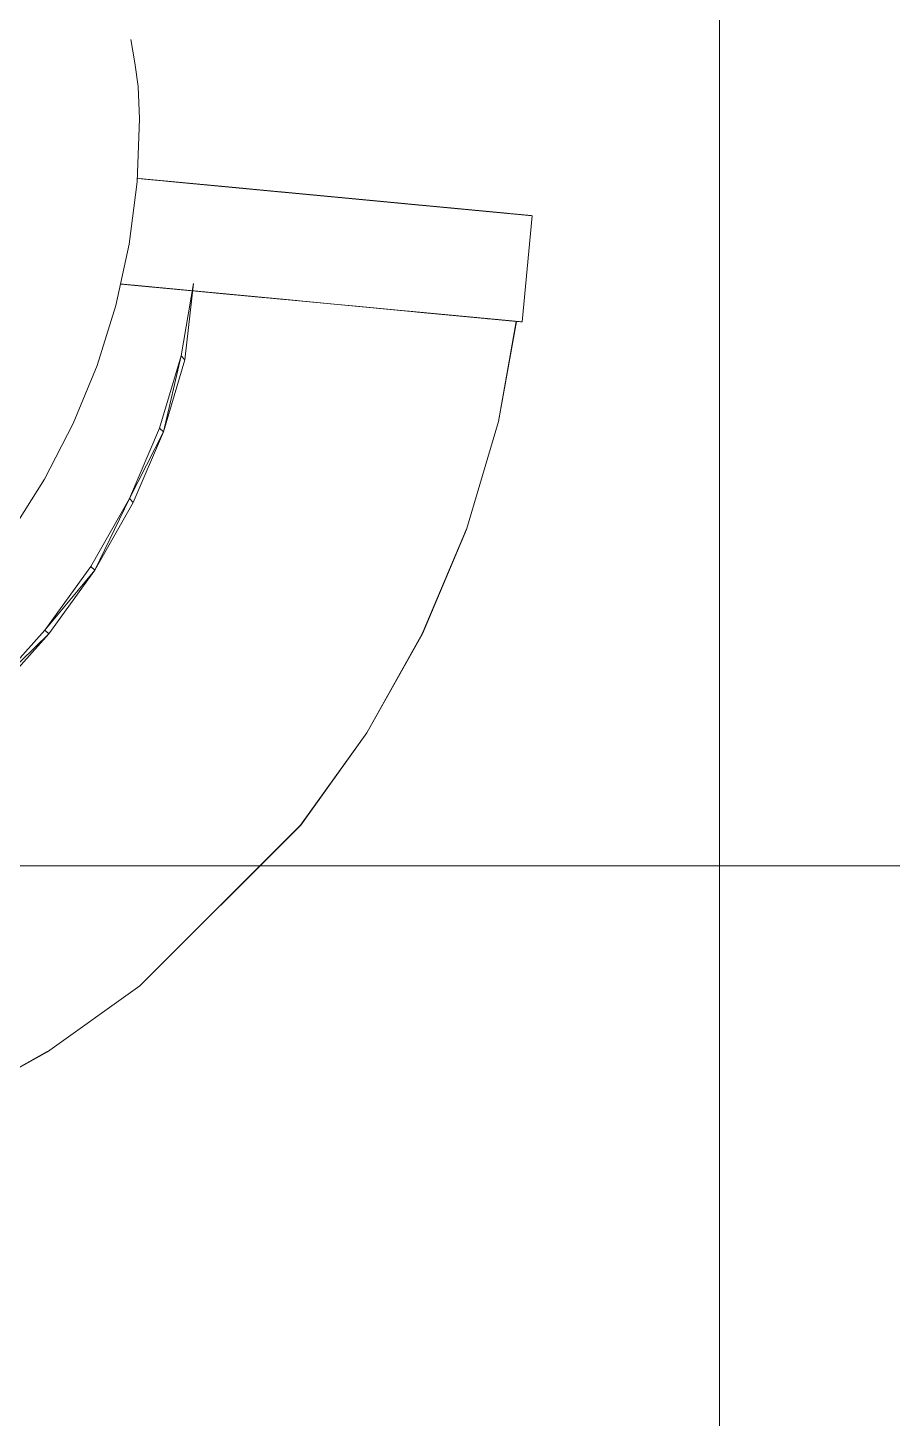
# Model space of a CAD drawing. Extents: x -566 to 72611, y -487 to 32334.
# Drawn here: x 210.74 to 219.86, y 99.31 to 113.99 of the extents above; entities that cross this region are included whole.
import ezdxf

# ---------------------------------------------------------------- set-up
doc = ezdxf.new("R2010")
doc.units = 0
doc.header["$LTSCALE"] = 0.5
doc.header["$MEASUREMENT"] = 0
doc.layers.add('floor', color=7, linetype='CONTINUOUS', lineweight=5, true_color=0xcfcfcf)
doc.layers.add('layout', color=7, linetype='CONTINUOUS', lineweight=5, true_color=0xcfcfcf)

msp = doc.modelspace()

# ---------------------------------------------------------------- hatches: boundary and pattern name
at = {"layer": 'floor'}
h = msp.add_hatch(dxfattribs=at)
h.set_pattern_fill('ANSI37', color=256, scale=100, angle=45)
h.set_pattern_definition([(90, (243.028, 267.632), (-12.5, 9e-16), []), (180, (243.028, 267.632), (-9e-16, -12.5), [])])
h.paths.add_polyline_path([(253.46925, 349.5), (154.11744, 349.5), (154.11744, 348.5), (101.14781, 348.5), (101.14781, 349.5), (0, 349.5), (0, 344.5), (36, 344.5, -0.33835703), (0, 308.66941), (0, 308.5), (0, 173.75), (253.46925, 173.75)])
h.paths.add_polyline_path([(36, 344.5), (0, 344.5), (0, 308.66941, 0.33835703)], flags=17)
h.paths.add_polyline_path([(253.46925, 173.75), (0, 173.75), (0, 173.74997), (0, 169.75), (253.46925, 169.75)])
h.paths.add_polyline_path([(253.46925, 169.75), (0, 169.75), (0, 149.21137), (36, 149.21137, -0.33835703), (0, 113.38078), (0, 113.21137), (0, 29.94998), (0, -5), (253.46925, -5)])
h.paths.add_polyline_path([(36, 149.21137), (0, 149.21137), (0, 113.38078, 0.33835703)], flags=17)
h.paths.add_polyline_path([(575.25, 169.75), (510, 169.75), (474.75, 169.75), (327.5, 169.75), (285.46925, 169.75), (285.46925, 165.75), (253.46925, 165.75), (253.46925, -5), (263.99725, -5), (263.99725, 95.99051), (287, 95.99051), (287, 97.5), (292, 97.5), (292, -5), (341.25, -5), (341.25, 13.02988), (341.25012, 15.02988), (346.24839, 15.02988, 0.36108524), (374.08728, 41.24999), (346.25012, 41.24999), (346.25012, 42.99999), (341.25, 42.99999), (341.25, 44.99999), (341.25, 97.5), (357.75, 97.5), (405.75, 97.5), (575.25, 97.5)])

# ---------------------------------------------------------------- linework, layer by layer
at = {"layer": 'layout'}
for points in [[(194.10365, 102.41406, -69.73263), (214.9092, 123.22216, -69.72025), (194.10246, 102.41542, -69.72025)], [(214.9092, 123.22216, -69.72025), (194.10365, 102.41406, -69.73263), (214.91047, 123.22089, -69.73263)], [(211.86597, 113.6167, -79.38364), (211.82128, 113.86411, -80.51045), (211.82128, 113.86411, -79.38364)], [(211.82128, 113.86411, -80.51045), (211.86597, 113.6167, -79.38364), (211.86597, 113.6167, -80.51045)], [(211.89907, 113.36772, -79.38364), (211.86597, 113.6167, -80.51045), (211.86597, 113.6167, -79.38364)], [(211.86597, 113.6167, -80.51045), (211.89907, 113.36772, -79.38364), (211.89907, 113.36772, -80.51045)], [(211.91491, 113.02707, -79.38364), (211.89907, 113.36772, -80.51045), (211.89907, 113.36772, -79.38364)], [(211.89907, 113.36772, -80.51045), (211.91491, 113.02707, -79.38364), (211.91491, 113.02707, -80.51045)], [(211.91491, 113.02707, -79.38364), (211.88826, 112.36168, -80.51045), (211.91491, 113.02707, -80.51045)], [(211.88826, 112.36168, -80.51045), (211.91491, 113.02707, -79.38364), (211.88826, 112.36168, -79.38364)], [(211.88826, 112.36168, -79.38364), (211.80408, 111.70229, -80.51045), (211.88826, 112.36168, -80.51045)], [(211.80408, 111.70229, -80.51045), (211.88826, 112.36168, -79.38364), (211.80408, 111.70229, -79.38364)], [(213.06346, 112.28615, -86.98946), (211.96731, 112.3898, -87.11918), (211.89648, 112.39649, -86.55701)], [(213.06346, 112.28615, -86.98946), (211.89648, 112.39649, -86.55701), (212.99426, 112.29273, -86.44029)], [(213.00324, 112.29187, -79.88265), (211.91023, 112.39521, -79.72841), (213.68207, 112.2277, -76.26654)], [(213.68207, 112.2277, -76.26654), (211.91023, 112.39521, -79.72841), (212.5977, 112.33017, -76.06652)], [(213.13996, 112.27892, -87.53776), (212.04557, 112.38244, -87.68047), (211.96731, 112.3898, -87.11918)], [(213.13996, 112.27892, -87.53776), (211.96731, 112.3898, -87.11918), (213.06346, 112.28615, -86.98946)], [(213.22373, 112.27103, -88.08511), (212.13135, 112.3743, -88.24079), (212.04557, 112.38244, -87.68047)], [(213.22373, 112.27103, -88.08511), (212.04557, 112.38244, -87.68047), (213.13996, 112.27892, -87.53776)], [(213.31475, 112.26244, -88.63143), (212.22457, 112.3655, -88.80004), (212.13135, 112.3743, -88.24079)], [(213.31475, 112.26244, -88.63143), (212.13135, 112.3743, -88.24079), (213.22373, 112.27103, -88.08511)], [(213.41313, 112.25309, -89.17662), (212.3252, 112.35598, -89.35815), (212.22457, 112.3655, -88.80004)], [(213.41313, 112.25309, -89.17662), (212.22457, 112.3655, -88.80004), (213.31475, 112.26244, -88.63143)], [(213.51866, 112.24312, -89.7206), (212.43324, 112.34578, -89.91502), (212.3252, 112.35598, -89.35815)], [(213.51866, 112.24312, -89.7206), (212.3252, 112.35598, -89.35815), (213.41313, 112.25309, -89.17662)], [(213.63179, 112.23249, -90.26526), (212.54835, 112.33486, -90.46875), (212.43324, 112.34578, -89.91502)], [(213.63179, 112.23249, -90.26526), (212.43324, 112.34578, -89.91502), (213.51866, 112.24312, -89.7206)], [(213.74409, 112.22187, -90.79114), (212.66097, 112.32422, -90.99615), (212.54835, 112.33486, -90.46875)], [(213.74409, 112.22187, -90.79114), (212.54835, 112.33486, -90.46875), (213.63179, 112.23249, -90.26526)], [(213.68207, 112.2277, -76.26654), (212.5977, 112.33017, -76.06652), (214.38446, 112.16134, -73.16138)], [(214.38446, 112.16134, -73.16138), (212.5977, 112.33017, -76.06652), (213.30416, 112.26341, -72.9435)], [(213.85559, 112.21132, -91.31921), (212.77199, 112.31371, -91.52199), (212.66097, 112.32422, -90.99615)], [(213.85559, 112.21132, -91.31921), (212.66097, 112.32422, -90.99615), (213.74409, 112.22187, -90.79114)], [(213.96584, 112.20089, -91.8475), (212.88177, 112.30333, -92.04804), (212.77199, 112.31371, -91.52199)], [(213.96584, 112.20089, -91.8475), (212.77199, 112.31371, -91.52199), (213.85559, 112.21132, -91.31921)], [(214.07495, 112.19054, -92.37602), (212.99031, 112.2931, -92.57433), (212.88177, 112.30333, -92.04804)], [(214.07495, 112.19054, -92.37602), (212.88177, 112.30333, -92.04804), (213.96584, 112.20089, -91.8475)], [(214.18269, 112.18037, -92.90478), (213.09769, 112.28292, -93.10083), (212.99031, 112.2931, -92.57433)], [(214.18269, 112.18037, -92.90478), (212.99031, 112.2931, -92.57433), (214.07495, 112.19054, -92.37602)], [(214.28931, 112.17029, -93.43375), (213.20384, 112.27288, -93.62756), (213.09769, 112.28292, -93.10083)], [(214.28931, 112.17029, -93.43375), (213.09769, 112.28292, -93.10083), (214.18269, 112.18037, -92.90478)], [(214.39466, 112.16032, -93.96294), (213.30873, 112.26298, -94.1545), (213.20384, 112.27288, -93.62756)], [(214.39466, 112.16032, -93.96294), (213.20384, 112.27288, -93.62756), (214.28931, 112.17029, -93.43375)], [(214.38446, 112.16134, -73.16138), (213.30416, 112.26341, -72.9435), (214.62496, 112.13857, -72.09834)], [(214.62496, 112.13857, -72.09834), (213.30416, 112.26341, -72.9435), (213.54483, 112.24064, -71.87965)], [(214.49876, 112.15048, -94.49234), (213.41238, 112.2532, -94.68166), (213.30873, 112.26298, -94.1545)], [(214.49876, 112.15048, -94.49234), (213.30873, 112.26298, -94.1545), (214.39466, 112.16032, -93.96294)], [(214.60163, 112.1408, -95.02197), (213.51488, 112.24349, -95.20904), (213.41238, 112.2532, -94.68166)], [(214.60163, 112.1408, -95.02197), (213.41238, 112.2532, -94.68166), (214.49876, 112.15048, -94.49234)], [(214.70333, 112.13115, -95.5518), (213.61613, 112.23391, -95.73662), (213.51488, 112.24349, -95.20904)], [(214.70333, 112.13115, -95.5518), (213.51488, 112.24349, -95.20904), (214.60163, 112.1408, -95.02197)], [(214.62496, 112.13857, -72.09834), (213.54483, 112.24064, -71.87965), (214.67021, 112.13428, -71.89996)], [(214.67021, 112.13428, -71.89996), (213.54483, 112.24064, -71.87965), (214.71598, 112.12998, -71.70214)], [(214.71598, 112.12998, -71.70214), (213.54483, 112.24064, -71.87965), (213.5906, 112.23635, -71.67886)], [(214.71598, 112.12998, -71.70214), (213.5906, 112.23635, -71.67886), (214.76246, 112.12554, -71.50446)], [(214.76246, 112.12554, -71.50446), (213.5906, 112.23635, -71.67886), (213.63713, 112.23195, -71.47781)], [(214.80378, 112.12163, -96.08183), (213.71613, 112.22446, -96.26441), (213.61613, 112.23391, -95.73662)], [(214.80378, 112.12163, -96.08183), (213.61613, 112.23391, -95.73662), (214.70333, 112.13115, -95.5518)], [(214.76246, 112.12554, -71.50446), (213.63713, 112.23195, -71.47781), (214.80952, 112.12116, -71.30691)], [(214.80952, 112.12116, -71.30691), (213.63713, 112.23195, -71.47781), (213.6843, 112.2275, -71.27691)], [(214.80952, 112.12116, -71.30691), (213.6843, 112.2275, -71.27691), (214.8573, 112.11663, -71.10952)], [(214.8573, 112.11663, -71.10952), (213.6843, 112.2275, -71.27691), (213.73222, 112.22295, -71.07615)], [(213.71613, 112.22446, -96.26441), (214.90285, 112.11229, -96.6115), (213.81502, 112.21511, -96.79295)], [(214.90285, 112.11229, -96.6115), (213.71613, 112.22446, -96.26441), (214.80378, 112.12163, -96.08183)], [(214.8573, 112.11663, -71.10952), (213.73222, 112.22295, -71.07615), (214.90572, 112.11205, -70.91225)], [(214.90572, 112.11205, -70.91225), (213.73222, 112.22295, -71.07615), (213.7808, 112.21835, -70.87553)], [(214.90572, 112.11205, -70.91225), (213.7808, 112.21835, -70.87553), (214.9549, 112.10737, -70.71515)], [(214.9549, 112.10737, -70.71515), (213.7808, 112.21835, -70.87553), (213.83002, 112.21371, -70.67506)], [(214.9549, 112.10737, -70.71515), (213.83002, 112.21371, -70.67506), (215.00462, 112.10271, -70.51819)], [(215.00462, 112.10271, -70.51819), (213.83002, 112.21371, -70.67506), (213.87987, 112.20901, -70.47474)], [(215.00462, 112.10271, -70.51819), (213.87987, 112.20901, -70.47474), (215.05505, 112.0979, -70.32137)], [(215.05505, 112.0979, -70.32137), (213.87987, 112.20901, -70.47474), (213.93047, 112.2042, -70.27457)], [(215.05505, 112.0979, -70.32137), (213.93047, 112.2042, -70.27457), (215.10615, 112.09306, -70.12471)], [(215.10615, 112.09306, -70.12471), (213.93047, 112.2042, -70.27457), (213.98172, 112.19934, -70.07454)], [(215.10615, 112.09306, -70.12471), (213.98172, 112.19934, -70.07454), (215.15788, 112.08816, -69.9282)], [(215.15788, 112.08816, -69.9282), (213.98172, 112.19934, -70.07454), (214.03364, 112.19446, -69.87468)], [(215.15788, 112.08816, -69.9282), (214.03364, 112.19446, -69.87468), (215.20995, 112.08327, -69.73302)], [(215.20995, 112.08327, -69.73302), (214.03364, 112.19446, -69.87468), (214.08619, 112.18952, -69.67496)], [(215.20995, 112.08327, -69.73302), (214.08619, 112.18952, -69.67496), (215.27309, 112.07735, -69.50362)], [(215.27309, 112.07735, -69.50362), (214.08619, 112.18952, -69.67496), (214.13977, 112.18441, -69.47433)], [(215.27309, 112.07735, -69.50362), (214.13977, 112.18441, -69.47433), (215.33886, 112.07114, -69.27612)], [(215.33886, 112.07114, -69.27612), (214.13977, 112.18441, -69.47433), (214.20561, 112.17826, -69.23502)], [(215.33886, 112.07114, -69.27612), (214.20561, 112.17826, -69.23502), (215.40757, 112.06458, -69.04939)], [(215.40757, 112.06458, -69.04939), (214.20561, 112.17826, -69.23502), (214.27494, 112.17163, -68.99538)], [(215.40757, 112.06458, -69.04939), (214.27494, 112.17163, -68.99538), (215.47917, 112.0578, -68.82346)], [(215.47917, 112.0578, -68.82346), (214.27494, 112.17163, -68.99538), (214.34723, 112.16486, -68.75656)], [(215.47917, 112.0578, -68.82346), (214.34723, 112.16486, -68.75656), (215.55351, 112.05083, -68.59835)], [(215.55351, 112.05083, -68.59835), (214.34723, 112.16486, -68.75656), (214.41359, 112.15853, -68.61022)], [(215.55351, 112.05083, -68.59835), (214.41359, 112.15853, -68.61022), (214.48253, 112.15204, -68.465)], [(215.55351, 112.05083, -68.59835), (214.48253, 112.15204, -68.465), (215.63089, 112.04345, -68.37411)], [(215.63089, 112.04345, -68.37411), (214.48253, 112.15204, -68.465), (214.55415, 112.14528, -68.32092)], [(215.63089, 112.04345, -68.37411), (214.55415, 112.14528, -68.32092), (215.71104, 112.0359, -68.15076)], [(215.71104, 112.0359, -68.15076), (214.55415, 112.14528, -68.32092), (214.62841, 112.13823, -68.17802)], [(215.71104, 112.0359, -68.15076), (214.62841, 112.13823, -68.17802), (214.70525, 112.131, -68.03635)], [(215.71104, 112.0359, -68.15076), (214.70525, 112.131, -68.03635), (215.79403, 112.02809, -67.92834)], [(215.79403, 112.02809, -67.92834), (214.70525, 112.131, -68.03635), (214.78471, 112.12345, -67.89597)], [(215.79403, 112.02809, -67.92834), (214.78471, 112.12345, -67.89597), (215.87985, 112.02, -67.70689)], [(215.87985, 112.02, -67.70689), (214.78471, 112.12345, -67.89597), (214.86662, 112.11576, -67.7569)], [(215.87985, 112.02, -67.70689), (214.86662, 112.11576, -67.7569), (214.95115, 112.10776, -67.61917)], [(215.87985, 112.02, -67.70689), (214.95115, 112.10776, -67.61917), (215.96858, 112.01154, -67.48643)], [(215.96858, 112.01154, -67.48643), (214.95115, 112.10776, -67.61917), (215.0382, 112.09951, -67.48286)], [(215.96858, 112.01154, -67.48643), (215.0382, 112.09951, -67.48286), (216.06006, 112.00288, -67.26699)], [(216.06006, 112.00288, -67.26699), (215.0382, 112.09951, -67.48286), (215.12766, 112.0911, -67.34798)], [(216.06006, 112.00288, -67.26699), (215.12766, 112.0911, -67.34798), (215.21961, 112.0824, -67.21458)], [(216.06006, 112.00288, -67.26699), (215.21961, 112.0824, -67.21458), (216.05881, 112.00301, -67.22689)], [(216.05881, 112.00301, -67.22689), (215.21961, 112.0824, -67.21458), (216.053, 112.0036, -67.18715)], [(216.053, 112.0036, -67.18715), (215.21961, 112.0824, -67.21458), (215.31404, 112.07343, -67.0827)], [(216.053, 112.0036, -67.18715), (215.31404, 112.07343, -67.0827), (216.04273, 112.00454, -67.14822)], [(216.04273, 112.00454, -67.14822), (215.31404, 112.07343, -67.0827), (216.02806, 112.00593, -67.11057)], [(216.02806, 112.00593, -67.11057), (215.31404, 112.07343, -67.0827), (216.00915, 112.00774, -67.07462)], [(216.00915, 112.00774, -67.07462), (215.31404, 112.07343, -67.0827), (215.34106, 112.07092, -67.04916)], [(216.00915, 112.00774, -67.07462), (215.34106, 112.07092, -67.04916), (215.98628, 112.0099, -67.0408)], [(215.98628, 112.0099, -67.0408), (215.34106, 112.07092, -67.04916), (215.37147, 112.06801, -67.01825)], [(215.98628, 112.0099, -67.0408), (215.37147, 112.06801, -67.01825), (215.95976, 112.01238, -67.00951)], [(215.95976, 112.01238, -67.00951), (215.37147, 112.06801, -67.01825), (215.40489, 112.06484, -66.99026)], [(215.95976, 112.01238, -67.00951), (215.40489, 112.06484, -66.99026), (215.92978, 112.0152, -66.98109)], [(215.92978, 112.0152, -66.98109), (215.40489, 112.06484, -66.99026), (215.44102, 112.06143, -66.96545)], [(215.92978, 112.0152, -66.98109), (215.44102, 112.06143, -66.96545), (215.89668, 112.01836, -66.95587)], [(215.89668, 112.01836, -66.95587), (215.44102, 112.06143, -66.96545), (215.47951, 112.0578, -66.94405)], [(215.89668, 112.01836, -66.95587), (215.47951, 112.0578, -66.94405), (215.8609, 112.02176, -66.93417)], [(215.8609, 112.02176, -66.93417), (215.47951, 112.0578, -66.94405), (215.52002, 112.05394, -66.92626)], [(215.8609, 112.02176, -66.93417), (215.52002, 112.05394, -66.92626), (215.83833, 112.02388, -66.92349)], [(215.83833, 112.02388, -66.92349), (215.52002, 112.05394, -66.92626), (215.56214, 112.04997, -66.91226)], [(215.83833, 112.02388, -66.92349), (215.56214, 112.04997, -66.91226), (215.78311, 112.02908, -66.90224)], [(215.78311, 112.02908, -66.90224), (215.56214, 112.04997, -66.91226), (215.60551, 112.04587, -66.90217)], [(215.78311, 112.02908, -66.90224), (215.60551, 112.04587, -66.90217), (215.73894, 112.03325, -66.89612)], [(215.73894, 112.03325, -66.89612), (215.60551, 112.04587, -66.90217), (215.64969, 112.0417, -66.89609)], [(215.73894, 112.03325, -66.89612), (215.64969, 112.0417, -66.89609), (215.69431, 112.03747, -66.89406)], [(215.78311, 112.02908, -66.90224), (215.8229, 112.02537, -66.91623), (215.83833, 112.02388, -66.92349)], [(215.95277, 110.8812, -67.22689), (216.06006, 112.00288, -67.26699), (216.05881, 112.00301, -67.22689)], [(216.06006, 112.00288, -67.26699), (215.95277, 110.8812, -67.22689), (215.95402, 110.88107, -67.26699)], [(211.80408, 111.70229, -79.38364), (211.66317, 111.05366, -80.51045), (211.80408, 111.70229, -80.51045)], [(211.66317, 111.05366, -80.51045), (211.80408, 111.70229, -79.38364), (211.66317, 111.05366, -79.38364)], [(211.71867, 111.28145, -80.42672), (212.81722, 111.17761, -80.53673), (212.84295, 111.17519, -80.31425)], [(211.71867, 111.28145, -80.42672), (212.84295, 111.17519, -80.31425), (211.74515, 111.27892, -80.19775)], [(211.79044, 111.27467, -86.55701), (212.88822, 111.17092, -86.44029), (211.72704, 111.28067, -85.99404)], [(211.72704, 111.28067, -85.99404), (212.88822, 111.17092, -86.44029), (212.82635, 111.17672, -85.89035)], [(211.74515, 111.27892, -80.19775), (212.84295, 111.17519, -80.31425), (212.8702, 111.17258, -80.09193)], [(211.74515, 111.27892, -80.19775), (212.8702, 111.17258, -80.09193), (211.77311, 111.27633, -79.96895)], [(212.39403, 110.48131, -76.53475), (212.48441, 111.28863, -77.39525), (212.35338, 110.52197, -77.42431)], [(211.77311, 111.27633, -79.96895), (212.8702, 111.17258, -80.09193), (212.89717, 111.17003, -79.88265)], [(211.77311, 111.27633, -79.96895), (212.89717, 111.17003, -79.88265), (211.80419, 111.2734, -79.72841)], [(211.86127, 111.26798, -87.11918), (212.95742, 111.16434, -86.98946), (211.79044, 111.27467, -86.55701)], [(211.79044, 111.27467, -86.55701), (212.95742, 111.16434, -86.98946), (212.88822, 111.17092, -86.44029)], [(211.80419, 111.2734, -79.72841), (212.89717, 111.17003, -79.88265), (213.57603, 111.10588, -76.26654)], [(211.80419, 111.2734, -79.72841), (213.57603, 111.10588, -76.26654), (212.49166, 111.20836, -76.06652)], [(211.93951, 111.2606, -87.68047), (213.03392, 111.15711, -87.53776), (211.86127, 111.26798, -87.11918)], [(211.86127, 111.26798, -87.11918), (213.03392, 111.15711, -87.53776), (212.95742, 111.16434, -86.98946)], [(212.02531, 111.25249, -88.24079), (213.11769, 111.14921, -88.08511), (211.93951, 111.2606, -87.68047)], [(211.93951, 111.2606, -87.68047), (213.11769, 111.14921, -88.08511), (213.03392, 111.15711, -87.53776)], [(212.11851, 111.24366, -88.80004), (213.20871, 111.14062, -88.63142), (212.02531, 111.25249, -88.24079)], [(212.02531, 111.25249, -88.24079), (213.20871, 111.14062, -88.63142), (213.11769, 111.14921, -88.08511)], [(212.21916, 111.23417, -89.35815), (213.30709, 111.13128, -89.17662), (212.11851, 111.24366, -88.80004)], [(212.11851, 111.24366, -88.80004), (213.30709, 111.13128, -89.17662), (213.20871, 111.14062, -88.63142)], [(212.3272, 111.22396, -89.91502), (213.41262, 111.12131, -89.7206), (212.21916, 111.23417, -89.35815)], [(212.21916, 111.23417, -89.35815), (213.41262, 111.12131, -89.7206), (213.30709, 111.13128, -89.17662)], [(212.44231, 111.21304, -90.46875), (213.52575, 111.11067, -90.26526), (212.3272, 111.22396, -89.91502)], [(212.3272, 111.22396, -89.91502), (213.52575, 111.11067, -90.26526), (213.41262, 111.12131, -89.7206)], [(212.55493, 111.2024, -90.99615), (213.63805, 111.10005, -90.79113), (212.44231, 111.21304, -90.46875)], [(212.44231, 111.21304, -90.46875), (213.63805, 111.10005, -90.79113), (213.52575, 111.11067, -90.26526)], [(213.43879, 111.11883, -71.87965), (212.49166, 111.20836, -76.06652), (213.19812, 111.14159, -72.9435)], [(212.66595, 111.19189, -91.52199), (213.74955, 111.0895, -91.31921), (212.55493, 111.2024, -90.99615)], [(212.55493, 111.2024, -90.99615), (213.74955, 111.0895, -91.31921), (213.63805, 111.10005, -90.79113)], [(212.77573, 111.18151, -92.04804), (213.8598, 111.07908, -91.8475), (212.66595, 111.19189, -91.52199)], [(212.66595, 111.19189, -91.52199), (213.8598, 111.07908, -91.8475), (213.74955, 111.0895, -91.31921)], [(212.88427, 111.17129, -92.57433), (213.96891, 111.06872, -92.37602), (212.77573, 111.18151, -92.04804)], [(212.77573, 111.18151, -92.04804), (213.96891, 111.06872, -92.37602), (213.8598, 111.07908, -91.8475)], [(211.66317, 111.05366, -79.38364), (211.46641, 110.42083, -80.51045), (211.66317, 111.05366, -80.51045)], [(211.46641, 110.42083, -80.51045), (211.66317, 111.05366, -79.38364), (211.46641, 110.42083, -79.38364)], [(213.96891, 111.06872, -92.37602), (215.30153, 110.94276, -69.04939), (215.37311, 110.93597, -68.82346)], [(213.96891, 111.06872, -92.37602), (215.37311, 110.93597, -68.82346), (214.24119, 111.04304, -68.75656)], [(214.24119, 111.04304, -68.75656), (215.37311, 110.93597, -68.82346), (215.44747, 110.92902, -68.59835)], [(214.24119, 111.04304, -68.75656), (215.44747, 110.92902, -68.59835), (214.30755, 111.03672, -68.61022)], [(214.30755, 111.03672, -68.61022), (215.44747, 110.92902, -68.59835), (214.37649, 111.03022, -68.465)], [(214.37649, 111.03022, -68.465), (215.44747, 110.92902, -68.59835), (215.52485, 110.92164, -68.37411)], [(214.37649, 111.03022, -68.465), (215.52485, 110.92164, -68.37411), (214.44811, 111.02347, -68.32092)], [(214.44811, 111.02347, -68.32092), (215.52485, 110.92164, -68.37411), (215.605, 110.91408, -68.15076)], [(214.44811, 111.02347, -68.32092), (215.605, 110.91408, -68.15076), (214.52237, 111.01641, -68.17802)], [(214.52237, 111.01641, -68.17802), (215.605, 110.91408, -68.15076), (214.59921, 111.00918, -68.03635)], [(214.59921, 111.00918, -68.03635), (215.605, 110.91408, -68.15076), (215.68799, 110.90627, -67.92834)], [(214.59921, 111.00918, -68.03635), (215.68799, 110.90627, -67.92834), (214.67867, 111.00163, -67.89597)], [(214.67867, 111.00163, -67.89597), (215.68799, 110.90627, -67.92834), (215.77381, 110.89818, -67.70689)], [(214.67867, 111.00163, -67.89597), (215.77381, 110.89818, -67.70689), (214.76058, 110.99395, -67.7569)], [(214.76058, 110.99395, -67.7569), (215.77381, 110.89818, -67.70689), (214.84511, 110.98594, -67.61917)], [(214.84511, 110.98594, -67.61917), (215.77381, 110.89818, -67.70689), (215.86254, 110.88972, -67.48643)], [(214.84511, 110.98594, -67.61917), (215.86254, 110.88972, -67.48643), (214.93216, 110.9777, -67.48286)], [(214.93216, 110.9777, -67.48286), (215.86254, 110.88972, -67.48643), (215.95402, 110.88107, -67.26699)], [(214.93216, 110.9777, -67.48286), (215.95402, 110.88107, -67.26699), (215.0216, 110.96926, -67.34798)], [(215.0216, 110.96926, -67.34798), (215.95402, 110.88107, -67.26699), (215.11357, 110.96059, -67.21458)], [(215.11357, 110.96059, -67.21458), (215.95402, 110.88107, -67.26699), (215.95277, 110.8812, -67.22689)], [(215.11357, 110.96059, -67.21458), (215.95277, 110.8812, -67.22689), (215.94694, 110.88176, -67.18715)], [(215.11357, 110.96059, -67.21458), (215.94694, 110.88176, -67.18715), (215.208, 110.95161, -67.0827)], [(215.208, 110.95161, -67.0827), (215.94694, 110.88176, -67.18715), (215.93669, 110.88273, -67.14822)], [(215.208, 110.95161, -67.0827), (215.93669, 110.88273, -67.14822), (215.92202, 110.88411, -67.11057)], [(215.208, 110.95161, -67.0827), (215.92202, 110.88411, -67.11057), (215.90311, 110.88592, -67.07462)], [(215.208, 110.95161, -67.0827), (215.90311, 110.88592, -67.07462), (215.23502, 110.94911, -67.04916)], [(215.23502, 110.94911, -67.04916), (215.90311, 110.88592, -67.07462), (215.88024, 110.88808, -67.0408)], [(215.23502, 110.94911, -67.04916), (215.88024, 110.88808, -67.0408), (215.26543, 110.94619, -67.01825)], [(215.26543, 110.94619, -67.01825), (215.88024, 110.88808, -67.0408), (215.85372, 110.89056, -67.00951)], [(215.26543, 110.94619, -67.01825), (215.85372, 110.89056, -67.00951), (215.29885, 110.94302, -66.99026)], [(215.29885, 110.94302, -66.99026), (215.85372, 110.89056, -67.00951), (215.82374, 110.89339, -66.98109)], [(215.29885, 110.94302, -66.99026), (215.82374, 110.89339, -66.98109), (215.33498, 110.93961, -66.96545)], [(215.33498, 110.93961, -66.96545), (215.82374, 110.89339, -66.98109), (215.79064, 110.89654, -66.95587)], [(215.33498, 110.93961, -66.96545), (215.79064, 110.89654, -66.95587), (215.37345, 110.93597, -66.94405)], [(215.37345, 110.93597, -66.94405), (215.79064, 110.89654, -66.95587), (215.75486, 110.89995, -66.93417)], [(215.37345, 110.93597, -66.94405), (215.75486, 110.89995, -66.93417), (215.41398, 110.93212, -66.92626)], [(215.41398, 110.93212, -66.92626), (215.75486, 110.89995, -66.93417), (215.73229, 110.90206, -66.92349)], [(215.41398, 110.93212, -66.92626), (215.73229, 110.90206, -66.92349), (215.4561, 110.92815, -66.91227)], [(215.4561, 110.92815, -66.91227), (215.73229, 110.90206, -66.92349), (215.67707, 110.90726, -66.90224)], [(215.4561, 110.92815, -66.91227), (215.67707, 110.90726, -66.90224), (215.49947, 110.92405, -66.90217)], [(215.54365, 110.91989, -66.89609), (215.6329, 110.91143, -66.89612), (215.49947, 110.92405, -66.90217)], [(215.6329, 110.91143, -66.89612), (215.67707, 110.90726, -66.90224), (215.49947, 110.92405, -66.90217)], [(215.54365, 110.91989, -66.89609), (215.6329, 110.91143, -66.89612), (215.58827, 110.91566, -66.89406)], [(215.89163, 110.88484, -67.23956), (215.70508, 109.83025, -67.36029), (215.89404, 110.88674, -67.27966)], [(211.46641, 110.42083, -79.38364), (211.21536, 109.80845, -80.51045), (211.46641, 110.42083, -80.51045)], [(211.21536, 109.80845, -80.51045), (211.46641, 110.42083, -79.38364), (211.21536, 109.80845, -79.38364)], [(212.16709, 109.71937, -76.55921), (212.35338, 110.52197, -77.42431), (212.12643, 109.76003, -77.44877)], [(212.35338, 110.52197, -77.42431), (212.16709, 109.71937, -76.55921), (212.39403, 110.48131, -76.53475)], [(215.36445, 108.69033, -67.45481), (215.70508, 109.83025, -67.36029), (215.36579, 108.68804, -67.41459)], [(211.21536, 109.80845, -79.38364), (210.91193, 109.22105, -80.51045), (211.21536, 109.80845, -80.51045)], [(210.91193, 109.22105, -80.51045), (211.21536, 109.80845, -79.38364), (210.91193, 109.22105, -79.38364)], [(211.80736, 109.01542, -77.46822), (212.16709, 109.71937, -76.55921), (212.12643, 109.76003, -77.44877)], [(212.16709, 109.71937, -76.55921), (211.80736, 109.01542, -77.46822), (211.84802, 108.97476, -76.57867)], [(210.91193, 109.22105, -79.38364), (210.55829, 108.66318, -80.51045), (210.91193, 109.22105, -80.51045)], [(210.55829, 108.66318, -80.51045), (210.91193, 109.22105, -79.38364), (210.55829, 108.66318, -79.38364)], [(211.44207, 108.2598, -76.5928), (211.80736, 109.01542, -77.46822), (211.40141, 108.30046, -77.48236)], [(211.80736, 109.01542, -77.46822), (211.44207, 108.2598, -76.5928), (211.84802, 108.97476, -76.57867)], [(214.90024, 107.58737, -67.45901), (215.36352, 108.68698, -67.37444), (214.89815, 107.58683, -67.41885)], [(214.89882, 107.58957, -67.49924), (215.36579, 108.68804, -67.41459), (214.90024, 107.58737, -67.45901)], [(215.36352, 108.68698, -67.37444), (214.90024, 107.58737, -67.45901), (215.36579, 108.68804, -67.41459)], [(210.91536, 107.62693, -77.49094), (211.44207, 108.2598, -76.5928), (211.40141, 108.30046, -77.48236)], [(211.44207, 108.2598, -76.5928), (210.91536, 107.62693, -77.49094), (210.95602, 107.58627, -76.60138)], [(210.91536, 107.62693, -77.49094), (210.95602, 107.58627, -76.60138), (210.35724, 107.00596, -77.4938)], [(210.95602, 107.58627, -76.60138), (210.35724, 107.00596, -77.4938), (210.39798, 106.96522, -76.60426)], [(214.89815, 107.58683, -67.41885), (214.31447, 106.5424, -67.49301), (214.90024, 107.58737, -67.45901)], [(213.61462, 105.56857, -67.55636), (214.31447, 106.5424, -67.49301), (213.61611, 105.56661, -67.51612)], [(213.6147, 105.56693, -67.47594), (211.91901, 103.87176, -67.52867), (213.61611, 105.56661, -67.51612)], [(211.91901, 103.87176, -67.52867), (210.94193, 103.17607, -67.47775), (210.94217, 103.17458, -67.51794)], [(209.89607, 102.59011, -67.49601), (210.94033, 103.17637, -67.55817), (210.94217, 103.17458, -67.51794)]]:
    msp.add_3dface(points, dxfattribs=at)

doc.saveas('drawing.dxf')
